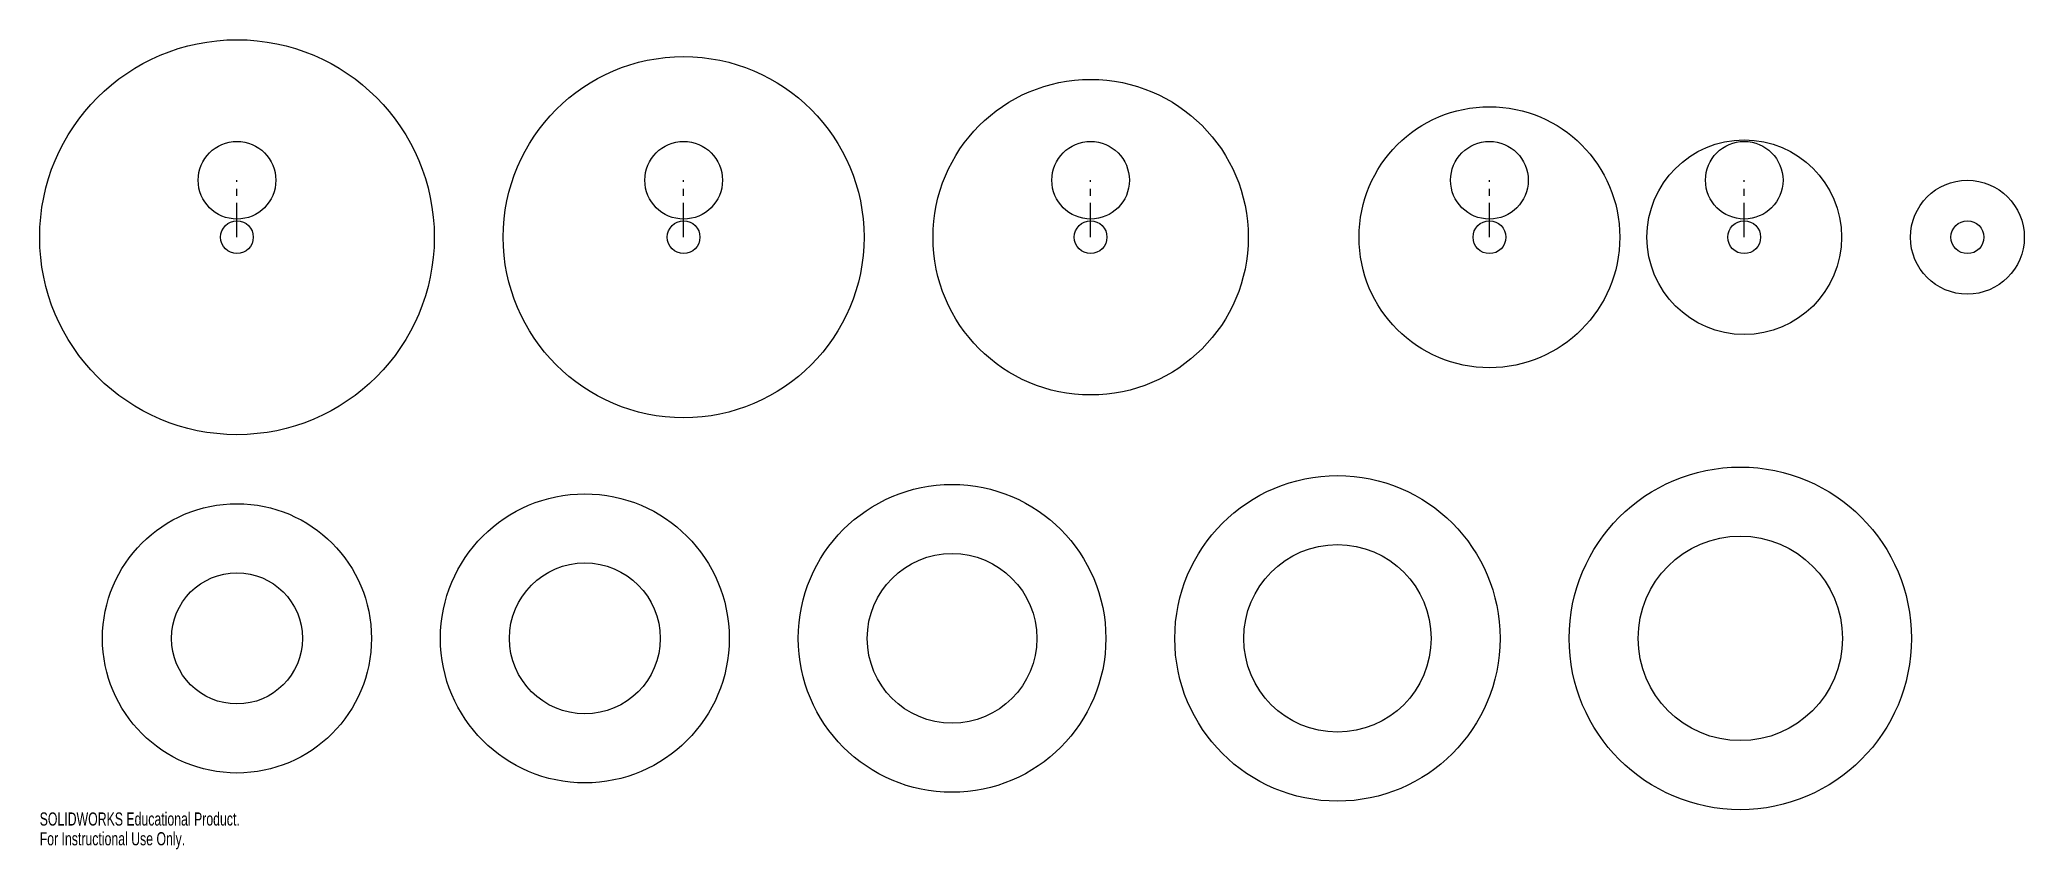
# Model space of a CAD drawing. Header units: inches. Extents: x -2.9 to 25.9, y -8.9 to 2.9.
import ezdxf

# ---------------------------------------------------------------- set-up
doc = ezdxf.new("R2010")
doc.units = ezdxf.units.IN
doc.header["$MEASUREMENT"] = 0
doc.linetypes.add('CENTERX2', pattern=[0.8, 0.5, -0.1, 0.1, -0.1])
doc.styles.add('SLDTEXTSTYLE0', font='TXT', dxfattribs={"width": 0.7})

msp = doc.modelspace()

# ---------------------------------------------------------------- linework, layer by layer
at = {"color": 7, "linetype": 'CENTERX2'}
for p, q in [((0, 0), (0, 0.825)), ((6.475, 0), (6.475, 0.825)), ((12.375, 0), (12.375, 0.825)), ((18.156, 0), (18.156, 0.825)), ((21.85, 0), (21.85, 0.825))]:
    msp.add_line(p, q, dxfattribs=at)
at = {"color": 7, "linetype": 'Continuous'}
for centre, radius in [((0, 0), 2.86), ((6.475, 0), 2.615), ((12.375, 0), 2.285), ((18.156, 0), 1.89), ((0, 0.825), 0.563), ((6.475, 0.825), 0.563), ((12.375, 0.825), 0.562), ((18.156, 0.825), 0.563), ((21.85, 0), 1.41), ((21.85, 0.825), 0.562), ((25.085, 0), 0.825), ((0, 0), 0.237), ((6.475, 0), 0.237), ((12.375, 0), 0.237), ((18.156, 0), 0.238), ((21.85, 0), 0.238), ((25.085, 0), 0.238), ((15.953, -5.81), 2.358), ((21.793, -5.81), 2.481), ((5.043, -5.81), 2.093), ((10.366, -5.81), 2.229), ((0, -5.81), 1.95), ((10.366, -5.81), 1.229), ((15.953, -5.81), 1.358), ((21.793, -5.81), 1.481), ((0, -5.81), 0.95), ((5.043, -5.81), 1.093)]:
    msp.add_circle(centre, radius, dxfattribs=at)

# ---------------------------------------------------------------- texts
at = {"color": 7, "linetype": 'Continuous', "char_height": 0.1903, "attachment_point": 1, "style": 'SLDTEXTSTYLE0'}
for s, insert in [('SOLIDWORKS Educational Product.', (-2.86, -8.331)), ('For Instructional Use Only.', (-2.86, -8.617))]:
    msp.add_mtext(s, dxfattribs=dict(at, insert=insert))

doc.saveas('drawing.dxf')
